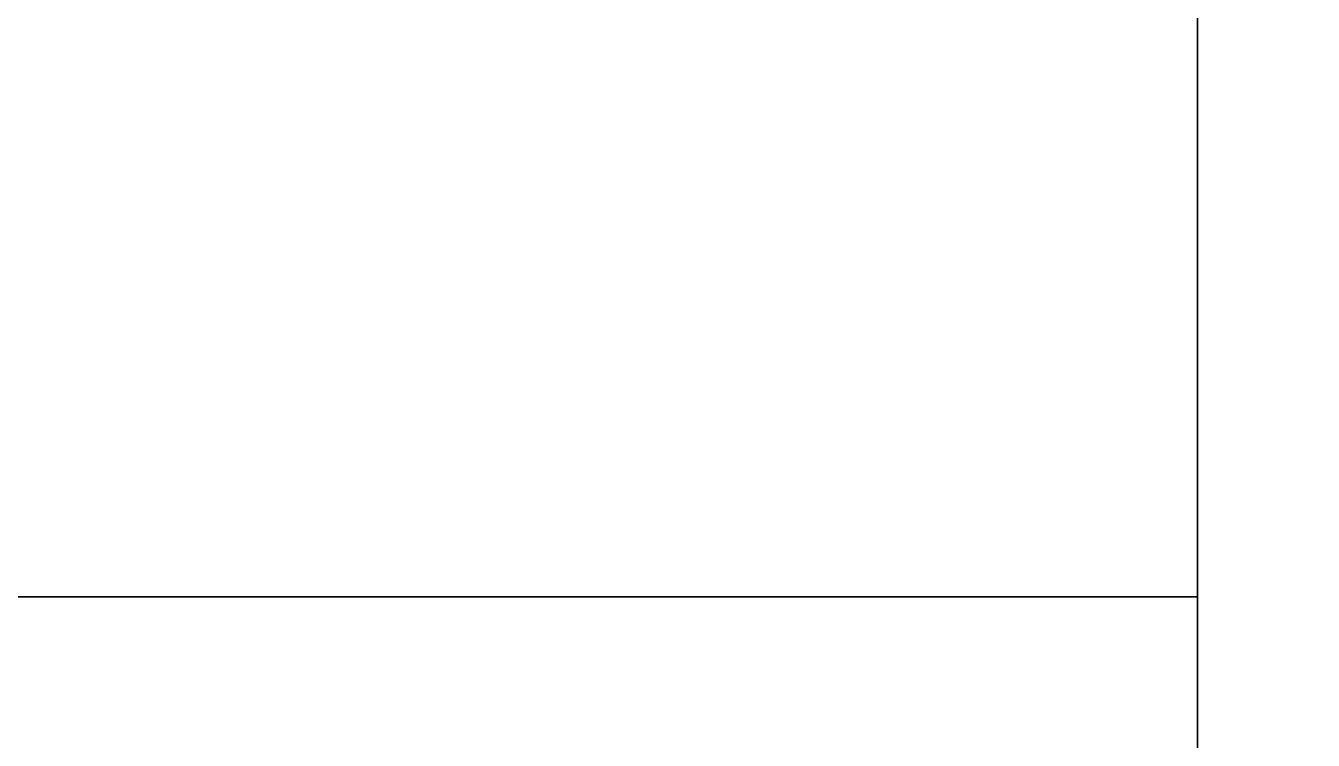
# Model space of a CAD drawing. Extents: x 0 to 7800, y -5130 to 1.
# Drawn here: x 7006.06 to 7054.01, y -764.35 to -737.73 of the extents above; entities that cross this region are included whole.
import ezdxf

# ---------------------------------------------------------------- set-up
doc = ezdxf.new("R2010")
doc.units = 0
for name, color, linetype in [('LAYER0', 7, 'CONTINUOUS'), ('LAYER2', 7, 'CONTINUOUS'), ('LAYER8', 2, 'CONTINUOUS'), ('LAYER907', 2, 'CONTINUOUS')]:
    doc.layers.add(name, color=color, linetype=linetype)

msp = doc.modelspace()

# ---------------------------------------------------------------- linework, layer by layer
at = {"layer": 'LAYER0'}
for points, invisible_edges in [([(7199.692, -1929.002, -5), (5130.692, -289.002, -5), (7199.692, 0.998, -5), (7199.692, -1929.002, -5)], 7), ([(5130.692, -289.002), (7199.692, -1929.002), (5130.692, 0.998), (5130.692, -289.002)], 3), ([(5130.692, 0.998), (7199.692, -1929.002), (7199.692, 0.998), (5130.692, 0.998)], 3), ([(4825.692, -1929.002, -5), (5130.692, -289.002, -5), (7199.692, -1929.002, -5), (4825.692, -1929.002, -5)], 3), ([(5130.692, -289.002), (4825.692, -1929.002), (7199.692, -1929.002), (5130.692, -289.002)], 5)]:
    msp.add_3dface(points, dxfattribs=dict(at, invisible_edges=invisible_edges))
at = {"layer": 'LAYER8', "invisible_edges": 1}
for points in [[(7049.695, -1684, 2446), (7649.695, -289, 2446), (7649.695, -1684, 2446), (7049.695, -1684, 2446)], [(7649.695, -289, 2446), (7049.695, -1684, 2446), (7049.695, -289, 2446), (7649.695, -289, 2446)], [(7049.695, -289, 2657), (7649.695, -1684, 2657), (7649.695, -289, 2657), (7049.695, -289, 2657)], [(7649.695, -1684, 2657), (7049.695, -289, 2657), (7049.695, -1684, 2657), (7649.695, -1684, 2657)], [(7049.695, -1684, 2446), (7049.695, -289, 2657), (7049.695, -289, 2446), (7049.695, -1684, 2446)], [(7049.695, -289, 2657), (7049.695, -1684, 2446), (7049.695, -1684, 2657), (7049.695, -289, 2657)]]:
    msp.add_3dface(points, dxfattribs=at)
at = {"layer": 'LAYER907'}
for points, invisible_edges in [([(7049.695, -759, 2446), (5280.695, -439, 2446), (7049.695, -149, 2446), (7049.695, -759, 2446)], 3), ([(5280.695, -439, 2657), (7049.695, -759, 2657), (5280.695, -149, 2657), (5280.695, -439, 2657)], 3), ([(5280.695, -149, 2657), (7049.695, -759, 2657), (7049.695, -149, 2657), (5280.695, -149, 2657)], 1), ([(7049.695, -149, 2446), (7049.695, -759, 2657), (7049.695, -759, 2446), (7049.695, -149, 2446)], 1), ([(7049.695, -759, 2657), (7049.695, -149, 2446), (7049.695, -149, 2657), (7049.695, -759, 2657)], 1), ([(3830.695, -759, 2446), (3880.695, -439, 2446), (7049.695, -759, 2446), (3830.695, -759, 2446)], 3), ([(3880.695, -439, 2657), (3830.695, -759, 2657), (7049.695, -759, 2657), (3880.695, -439, 2657)], 5), ([(7049.695, -759, 2446), (3880.695, -439, 2446), (5280.695, -439, 2446), (7049.695, -759, 2446)], 5), ([(3880.695, -439, 2657), (7049.695, -759, 2657), (5280.695, -439, 2657), (3880.695, -439, 2657)], 3), ([(7049.695, -759, 2657), (3830.695, -759, 2446), (7049.695, -759, 2446), (7049.695, -759, 2657)], 1), ([(3830.695, -759, 2446), (7049.695, -759, 2657), (3830.695, -759, 2657), (3830.695, -759, 2446)], 1)]:
    msp.add_3dface(points, dxfattribs=dict(at, invisible_edges=invisible_edges))

# ---------------------------------------------------------------- meshes
at = {"layer": 'LAYER2'}
mesh = msp.add_polymesh((14, 2), dxfattribs=at)
for k, corner in enumerate([(1175.695, -1705, 2657), (-0.0002, -1705, 2657), (1175.695, -204, 2657), (1175.695, -1705, 2657), (3880.695, -204, 2657), (1175.695, -204, 2657), (3880.695, -439, 2657), (3880.695, -204, 2657), (5280.695, -439, 2657), (3880.695, -439, 2657), (5280.695, -149, 2657), (5280.695, -439, 2657), (7049.695, -149, 2657), (5280.695, -149, 2657), (7049.695, -289, 2657), (7049.695, -149, 2657), (7649.695, -289, 2657), (7049.695, -289, 2657), (7649.695, -1684, 2657), (7649.695, -289, 2657), (7049.695, -1684, 2657), (7649.695, -1684, 2657), (7049.695, -1779, 2657), (7049.695, -1684, 2657), (3151.695, -1779, 2657), (7049.695, -1779, 2657), (3151.695, -1929, 2657), (7199.695, -1929, 2657)]):
    mesh.set_mesh_vertex(divmod(k, 2), corner)

doc.saveas('drawing.dxf')
